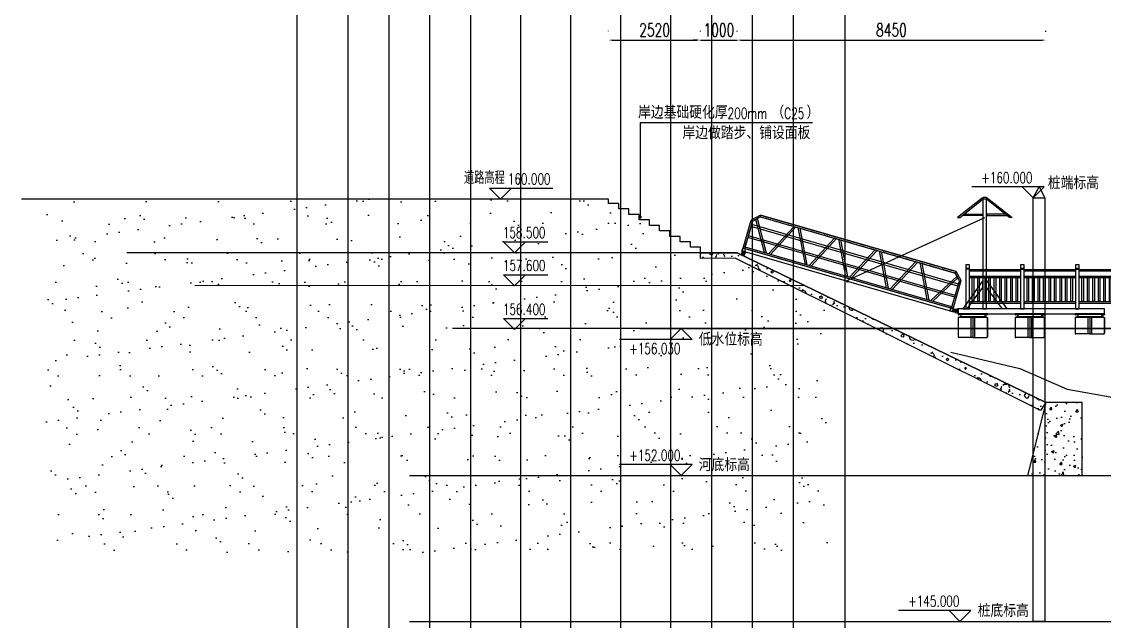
# Model space of a CAD drawing. Header units: millimetres. Extents: x -1471591 to 944464, y -468930 to 547002.
# Drawn here: x -734970 to -705339, y 114082 to 130509 of the extents above; entities that cross this region are included whole.
import ezdxf

# ---------------------------------------------------------------- set-up
doc = ezdxf.new("R2010")
doc.units = ezdxf.units.MM
doc.header["$LTSCALE"] = 10
doc.header["$PDMODE"] = 35
doc.linetypes.add('BLTA11-LD-L-4001_Plot Plan for Seawater Intake System_20140729$0$key plan$0${ Wide Dash }', pattern=[12, 4, -2, 4, -2])
doc.linetypes.add('CENTER2', pattern=[28.575, 19.05, -3.175, 3.175, -3.175])
for name, color, linetype in [('000沁河10年一遇管理范围', 2, 'Continuous'), ('DIM_ELEV', 3, 'Continuous'), ('DIM_LEAD', 3, 'Continuous'), ('L-WATER水景', 5, 'Continuous'), ('PUB_DIM', 3, 'Continuous'), ('PUB_TEXT', 7, 'Continuous'), ('W-bridge approach引桥', 4, 'Continuous'), ('W-FLOAT_BOWL浮筒', 253, 'Continuous'), ('W-PLASTIC_RAILINGS塑木栏杆', 210, 'Continuous'), ('W-STEEL_FRAME钢架', 3, 'Continuous'), ('W-WOOD_STUD木龙骨', 25, 'Continuous'), ('道路_平面标注', 254, 'Continuous')]:
    doc.layers.add(name, color=color, linetype=linetype)
doc.layers.add('粗线', color=7, linetype='Continuous', lineweight=35)
doc.styles.add('_TCH_DIM', font='SIMPLEX.shx', dxfattribs={"bigfont": 'hztxt.shx'})
doc.styles.get("Standard").update_dxf_attribs({"font": 'simplex.shx', "width": 0.8, "bigfont": 'hztxt.shx'})
doc.styles.add('STANDARD_T3', font='simplex.shx', dxfattribs={"width": 0.7, "bigfont": 'hztxt.shx'})
doc.dimstyles.new('W&&100', dxfattribs={"dimtxt": 350, "dimasz": 100, "dimexe": 250, "dimexo": 300, "dimgap": 100, "dimtad": 1, "dimdec": 0, "dimzin": 0, "dimdsep": 46, "dimtxsty": 'STANDARD_T3', "dimcen": 0.09, "dimclrd": 1, "dimclre": 1, "dimclrt": 7, "dimazin": 2, "dimtfac": 1, "dimtdec": 0, "dimtix": 1, "dimtmove": 2, "dimatfit": 3, "dimfxl": 0, "dimtolj": 1, "dimtzin": 0, "dimarcsym": 0})

# ---------------------------------------------------------------- blocks, each defined once
blk = doc.blocks.new('$matou$00000066')
for p, q in [((400, 275), (-400, 275)), ((-400, 275), (-400, 260)), ((-400, 164), (-400, -256)), ((-396, 165), (-396, -256)), ((391, 176), (-391, 176)), ((-387, 183), (-335, 201)), ((-386, 271), (386, 271)), ((-338, 249), (-386, 249)), ((-386, 179), (-334, 197)), ((-338, 245), (-385, 245)), ((-330, 237), (-330, 208)), ((-326, 237), (-326, 208)), ((-326, 205), (326, 205)), ((-50, 176), (-50, -271)), ((0, 176), (0, -271)), ((0, 176), (0, -271)), ((50, 176), (50, -271)), ((326, 237), (326, 208)), ((330, 237), (330, 208)), ((386, 179), (334, 197)), ((387, 183), (335, 201)), ((338, 249), (386, 249)), ((338, 245), (385, 245)), ((396, 165), (396, -256)), ((400, 275), (400, 260)), ((400, 164), (400, -256)), ((0, -271), (-381, -271)), ((0, -275), (-381, -275)), ((0, -271), (381, -271)), ((0, -275), (381, -275))]:
    blk.add_line(p, q)
for centre, radius, start, end in [((-385, 260), 15, 180, 270), ((-380, 164), 20, 109.1798, 180), ((-386, 260), 11, 90, 270), ((-381, 165), 15, 109.1798, 180), ((-338, 237), 12, 0, 90), ((-338, 237), 8, 0, 90), ((-338, 208), 8, 289.1798, 0), ((-338, 208), 12, 289.1798, 0), ((338, 237), 12, 90, 180), ((338, 208), 12, 180, 250.8202), ((338, 237), 8, 90, 180), ((338, 208), 8, 180, 250.8202), ((385, 260), 15, 270, 0), ((386, 260), 11, 270, 90), ((381, 165), 15, 0, 70.8202), ((380, 164), 20, 0, 70.8202), ((-381, -256), 19, 180, 270), ((-381, -256), 15, 180, 270), ((381, -256), 19, 270, 0), ((381, -256), 15, 270, 0)]:
    blk.add_arc(centre, radius, start, end)
blk = doc.blocks.new('*U1213')
at = {"layer": 'W-PLASTIC_RAILINGS塑木栏杆'}
blk.add_lwpolyline([(-20, 330), (20, 330), (20, -330), (-20, -330)], close=True, dxfattribs=at)
blk = doc.blocks.new('*U1214')
at = {"layer": 'W-PLASTIC_RAILINGS塑木栏杆', "color": 0, "linetype": 'ByBlock', "lineweight": -2}
for p in [(0, 0), (150, 0), (300, 0), (450, 0), (600, 0), (750, 0), (900, 0), (1050, 0), (1200, 0)]:
    blk.add_blockref('*U1213', p, dxfattribs=at)
blk = doc.blocks.new('*U1203')
at = {"layer": 'W-PLASTIC_RAILINGS塑木栏杆'}
for p, q in [((-700, 500), (-800, 500)), ((-700, 480), (-800, 480)), ((-700, 476), (700, 476)), ((-700, 436), (700, 436)), ((700, 500), (800, 500)), ((700, 480), (800, 480)), ((-700, 296), (700, 296)), ((-700, 256), (700, 256)), ((-700, -404), (700, -404)), ((-700, -449), (700, -449))]:
    blk.add_line(p, q, dxfattribs=at)
for points in [[(-800, -600), (-700, -600), (-700, 600), (-800, 600)], [(700, -600), (800, -600), (800, 600), (700, 600)]]:
    blk.add_lwpolyline(points, close=True, dxfattribs=at)
blk.add_blockref('*U1214', (-600, -74), dxfattribs=at)
blk = doc.blocks.new('*U1204')
at = {"color": 0, "linetype": 'ByBlock', "lineweight": -2, "transparency": 16777216}
for p in [(0, 0), (1500, 0), (3000, 0)]:
    blk.add_blockref('*U1203', p, dxfattribs=at)
blk = doc.blocks.new('滚轮支架 -left')
for p, q in [((-50, 10), (-22, 81)), ((50, 10), (22, 81))]:
    blk.add_line(p, q)
at = {"color": 3, "linetype": 'CENTER2'}
for p, q in [((-15, 70), (15, 70)), ((0, 85), (0, 55))]:
    blk.add_line(p, q, dxfattribs=at)
blk.add_lwpolyline([(-50, 10), (50, 10), (50, -5), (-50, -5)], close=True)
blk.add_circle((0, 70), 11)
blk.add_arc((0, 70), 25, 26.1956, 153.8044)
blk = doc.blocks.new('YQL')
at = {"color": 4}
for p, q in [((-5863, 1040), (-6063, 840)), ((-5844, 995), (-6018, 821)), ((-283, 1040), (-5863, 1040)), ((-5863, 1040), (-283, 1040)), ((-5844, 995), (-5863, 1040)), ((-5844, 995), (-301, 995)), ((-301, 995), (-283, 1040)), ((-128, 821), (-301, 995)), ((-83, 840), (-283, 1040)), ((-6063, 40), (-6063, 840)), ((-6063, 840), (-6018, 821)), ((-6018, 40), (-6018, 821)), ((-128, 821), (-83, 840)), ((-128, 40), (-128, 821)), ((-83, 40), (-83, 840))]:
    blk.add_line(p, q, dxfattribs=at)
at = {"color": 8, "linetype": 'BLTA11-LD-L-4001_Plot Plan for Seawater Intake System_20140729$0$key plan$0${ Wide Dash }'}
for p, q in [((-5846, 999), (-6022, 823)), ((-5846, 999), (-300, 999)), ((-124, 823), (-300, 999)), ((-6022, 40), (-6022, 823)), ((-124, 40), (-124, 823))]:
    blk.add_line(p, q, dxfattribs=at)
at = {"color": 0}
for p, q in [((-5473, 84), (-5952, 892)), ((-5414, 84), (-5916, 929)), ((-4892, 999), (-5357, 84)), ((-4836, 999), (-5301, 84)), ((-4779, 999), (-4314, 84)), ((-4722, 999), (-4258, 84)), ((-3736, 999), (-4200, 84)), ((-3680, 999), (-4144, 84)), ((-3622, 999), (-3158, 84)), ((-3566, 999), (-3101, 84)), ((-2579, 999), (-3044, 84)), ((-2523, 999), (-2988, 84)), ((-2466, 999), (-2001, 84)), ((-2410, 999), (-1945, 84)), ((-1423, 999), (-1887, 84)), ((-1367, 999), (-1831, 84)), ((-1309, 999), (-845, 84)), ((-1253, 999), (-789, 84)), ((-731, 84), (-229, 929)), ((-673, 84), (-193, 892)), ((-128, 724), (-6018, 724)), ((-128, 674), (-6018, 674)), ((-128, 404), (-6018, 404)), ((-128, 354), (-6018, 354))]:
    blk.add_line(p, q, dxfattribs=at)
at = {"color": 3}
for p, q in [((-73, 40), (-6073, 40)), ((-73, 40), (-6073, 40)), ((-6073, -40), (-6073, 40)), ((-6073, -40), (-6073, 11)), ((-73, -40), (-73, 40))]:
    blk.add_line(p, q, dxfattribs=at)
at = {"color": 3, "lineweight": 5}
for p, q in [((-6073, -40), (-6073, 40)), ((-6073, -20), (-6073, 40)), ((-5993, -40), (-5993, 40)), ((-153, -40), (-153, 40)), ((-73, -40), (-73, 40))]:
    blk.add_line(p, q, dxfattribs=at)
at = {"color": 1}
blk.add_line((-73, 40), (-73, 40), dxfattribs=at)
at = {"color": 3}
for points in [[(-73, 40), (-6073, 40), (-6073, -40), (-73, -40)], [(-5993, 40), (-6073, 40), (-6073, -40), (-5993, -40)], [(-5997, 36), (-6069, 36), (-6069, -36), (-5997, -36)], [(-73, 40), (-153, 40), (-153, -40), (-73, -40)], [(-77, 36), (-149, 36), (-149, -36), (-77, -36)]]:
    blk.add_lwpolyline(points, close=True, dxfattribs=at)
at = {"color": 3, "lineweight": 5}
for points in [[(-6073, 40), (-5993, 40), (-5993, -40), (-6073, -40)], [(-6069, 36), (-5997, 36), (-5997, -36), (-6069, -36)], [(-73, 40), (-153, 40), (-153, -40), (-73, -40)], [(-77, 36), (-149, 36), (-149, -36), (-77, -36)]]:
    blk.add_lwpolyline(points, close=True, dxfattribs=at)
at = {"color": 4}
blk.add_lwpolyline([(-128, 84), (-6018, 84), (-6018, 40), (-128, 40)], close=True, dxfattribs=at)
blk.add_lwpolyline([(-63, 40), (-73, 40), (-73, -40), (-63, -40)], close=True)
blk.add_lwpolyline([(6, -30), (-63, -40), (-63, 40), (7, 30, -0.80299), (6, -30)], format="xyb")
for centre, radius in [((0, 0), 15), ((-3073, -40), 25)]:
    blk.add_circle(centre, radius)
at = {"layer": 'PUB_DIM', "color": 0}
blk.add_circle((-6023, -115), 40, dxfattribs=at)
at = {"layer": 'W-STEEL_FRAME钢架'}
blk.add_line((-73, 40), (-5933, 40), dxfattribs=at)
at = {"xscale": -1, "rotation": 180.0000000001757}
blk.add_blockref('滚轮支架 -left', (-6023, -45), dxfattribs=at)
blk = doc.blocks.new('卷扬机支架')
for points in [[(-73, 3033), (-750, 2500), (-680, 2500), (-50, 3000)], [(73, 3033), (750, 2500), (680, 2500), (50, 3000)]]:
    blk.add_lwpolyline(points)
blk.add_lwpolyline([(-73, 3033, -0.359649), (73, 3033)], format="xyb")
for points in [[(-50, 0), (50, 0), (50, 3000), (-50, 3000)], [(-51, 2555), (-611, 2555), (-560, 2595), (-51, 2595)], [(51, 2555), (611, 2555), (560, 2595), (51, 2595)], [(-50, 770), (-600, 0), (-481, 0), (-50, 586)], [(50, 770), (599, 0), (480, 0), (50, 586)]]:
    blk.add_lwpolyline(points, close=True)
blk = doc.blocks.new('*D1729')
at = {"color": 1, "lineweight": -2, "transparency": 16777216}
for p, q in [((-718909, 130244), (-718909, 130254)), ((-716389, 130241), (-716389, 130254)), ((-718809, 130004), (-716489, 130004))]:
    blk.add_line(p, q, dxfattribs=at)
at = {"color": 1, "transparency": 16777216}
for points in [[(-718809, 130021), (-718809, 129988), (-718909, 130004)], [(-716489, 130021), (-716489, 129988), (-716389, 130004)]]:
    blk.add_solid(points, dxfattribs=at)
at = {"layer": 'Defpoints', "color": 0, "transparency": 16777216}
for p in [(-716389, 130004), (-718909, 125645, 160000), (-716389, 124177, 160000)]:
    blk.add_point(p, dxfattribs=at)
at = {"color": 7, "transparency": 16777216, "insert": (-717649, 130279), "char_height": 350, "attachment_point": 5, "style": 'STANDARD_T3'}
blk.add_mtext('\\A1;2520', dxfattribs=at)
blk = doc.blocks.new('*D1730')
at = {"color": 1, "lineweight": -2, "transparency": 16777216}
for p, q in [((-716389, 130241), (-716389, 130254)), ((-715389, 130241), (-715389, 130254)), ((-716489, 130004), (-716589, 130004)), ((-716389, 130004), (-715389, 130004)), ((-715289, 130004), (-715189, 130004))]:
    blk.add_line(p, q, dxfattribs=at)
at = {"color": 1, "transparency": 16777216}
for points in [[(-716489, 130021), (-716489, 129988), (-716389, 130004)], [(-715289, 130021), (-715289, 129988), (-715389, 130004)]]:
    blk.add_solid(points, dxfattribs=at)
at = {"layer": 'Defpoints', "color": 0, "transparency": 16777216}
for p in [(-715389, 130004), (-716389, 124177, 160000), (-715389, 124177, 160000)]:
    blk.add_point(p, dxfattribs=at)
at = {"color": 7, "transparency": 16777216, "insert": (-715889, 130279), "char_height": 350, "attachment_point": 5, "style": 'STANDARD_T3'}
blk.add_mtext('\\A1;1000', dxfattribs=at)
blk = doc.blocks.new('*D1731')
at = {"color": 1, "lineweight": -2, "transparency": 16777216}
for p, q in [((-715389, 130241), (-715389, 130254)), ((-706940, 130232), (-706940, 130254)), ((-715289, 130004), (-707040, 130004))]:
    blk.add_line(p, q, dxfattribs=at)
at = {"color": 1, "transparency": 16777216}
for points in [[(-715289, 130021), (-715289, 129988), (-715389, 130004)], [(-707040, 130021), (-707040, 129988), (-706940, 130004)]]:
    blk.add_solid(points, dxfattribs=at)
at = {"layer": 'Defpoints', "color": 0, "transparency": 16777216}
for p in [(-706940, 130004), (-715389, 124177, 160000), (-706940, 120075, 160000)]:
    blk.add_point(p, dxfattribs=at)
at = {"color": 7, "transparency": 16777216, "insert": (-711165, 130279), "char_height": 350, "attachment_point": 5, "style": 'STANDARD_T3'}
blk.add_mtext('\\A1;8450', dxfattribs=at)

msp = doc.modelspace()

# ---------------------------------------------------------------- hatches: boundary and pattern name
at = {"layer": 'L-WATER水景'}
h = msp.add_hatch(dxfattribs=at)
h.set_pattern_fill('AR-SAND', color=8, scale=500)
h.set_pattern_definition([(37.5, (-674725, 129035), (-40, 1223.533), [0, -965.2, 0, -1079.5, 0, -1031.875]), (7.5, (-674725, 129035), (1123.81, 1792.063), [0, -520.7, 0, -869.95, 0, -333.375]), (327.5, (-675506, 129035), (1977.48, 3.593), [0, -317.5, 0, -1143, 0, -1492.25]), (317.5, (-675506, 129035), (1908.89, 557.323), [0, -158.75, 0, -749.3, 0, -857.25])])
h.paths.add_polyline_path([(-734317.7, 115941.4), (-734317.7, 125644.8), (-719101.4, 125644.8), (-716389.4, 124252), (-716389.4, 123977), (-715443, 123977), (-712979.5, 123247.5), (-712903.6, 115941.4)])
at = {"layer": '道路_平面标注', "lineweight": -3}
h = msp.add_hatch(dxfattribs=at)
h.set_pattern_fill('加气混凝土', color=256, scale=100)
h.set_pattern_definition([(0, (-2030970, -3632253.1), (600, 1200), [0, -1200]), (0, (-2031672, -3632415.1), (600, 1200), [0, -1200]), (0, (-2031282, -3632427.1), (600, 1200), [0, -1200]), (0, (-2030856, -3632073.1), (600, 1200), [0, -1200]), (0, (-2031354, -3632487.1), (600, 1200), [0, -1200]), (0, (-2030736, -3631317.1), (600, 1200), [0, -1200]), (0, (-2031102, -3631413.1), (600, 1200), [0, -1200]), (0, (-2030910, -3631563.1), (600, 1200), [0, -1200]), (0, (-2031888, -3631587.1), (600, 1200), [0, -1200]), (0, (-2031300, -3631641.1), (600, 1200), [0, -1200]), (0, (-2031528, -3631947.1), (600, 1200), [0, -1200]), (0, (-2031516, -3632397.1), (600, 1200), [0, -1200]), (0, (-2031066, -3632445.1), (600, 1200), [0, -1200]), (0, (-2030736, -3631917.1), (600, 1200), [0, -1200]), (0, (-2031858, -3632103.1), (600, 1200), [0, -1200]), (0, (-2031756, -3631899.1), (600, 1200), [0, -1200]), (0, (-2031288, -3631983.1), (600, 1200), [0, -1200]), (0, (-2031456, -3632157.1), (600, 1200), [0, -1200]), (0, (-2031552, -3631761.1), (600, 1200), [0, -1200]), (0, (-2031402, -3631311.1), (600, 1200), [0, -1200]), (0, (-2031810, -3632355.1), (600, 1200), [0, -1200]), (0, (-2031150, -3631557.1), (600, 1200), [0, -1200]), (0, (-2031708, -3631539.1), (600, 1200), [0, -1200]), (0, (-2031804, -3631383.1), (600, 1200), [0, -1200]), (130.601294, (-2030809.71, -3631692.78), (-2999.9999669, 3600.0000157), [52.6831, -22074.222]), (18.434949, (-2030895.43, -3631669.92), (2999.999989, 1199.999991), [54.21048, -7535.2558]), (90, (-2030895.4, -3631721.35), (600, 1200), [51.42857, -2348.5713]), (161.565051, (-2030844, -3631738.5), (-3000.000015, 1199.9999105), [54.21048, -7535.2558]), (53.130102, (-2030844, -3631738.5), (600.000001, 1200), [57.14286, -5942.857]), (135, (-2030798.3, -3632349.9), (-600.000073, 1199.99992), [48.48732, -3345.6252]), (45, (-2030866.86, -3632349.9), (599.999996, 1199.999995), [48.48732, -3345.6252]), (135, (-2030832.57, -3632384.2), (-600.000073, 1199.99992), [48.48732, -3345.6252]), (45, (-2030832.57, -3632384.2), (599.999996, 1199.999995), [48.48732, -3345.6252]), (116.56505, (-2031375.4, -3631544.2), (-0.0001, 2399.99993), [63.88765, -1277.753]), (180, (-2031404, -3631487.1), (-600, 1200), [68.57143, -1131.4285]), (63.43495, (-2031501.1, -3631544.2), (5e-06, 2400), [63.88765, -1277.753]), (116.56505, (-2031472.6, -3631601.3), (-0.0001, 2399.99993), [63.88765, -1277.753]), (0, (-2031472.6, -3631601.3), (600, 1200), [68.57143, -1131.4285]), (63.43495, (-2031404, -3631601.3), (5e-06, 2400), [63.88765, -1277.753]), (107.102728, (-2030924, -3631949.92), (-1799.9999312, 6000.0000097), [77.7227, -32565.805]), (143.972626, (-2030946.855, -3631875.63), (-11399.9998555, 8399.9999905), [77.7227, -16244.04]), (180, (-2031009.7, -3631829.9), (-600, 1200), [74.2857, -1125.7142]), (36.0273733, (-2031146.855, -3631875.63), (11399.9999158, 8399.9999094), [77.7227, -16244.04]), (71.565051, (-2031169.71, -3631944.2), (1800.000009, 5999.99999), [72.28063, -7517.1856]), (107.102728, (-2031146.855, -3632018.49), (-1799.9999312, 6000.0000097), [77.7227, -32565.805]), (143.972626, (-2031084, -3632064.21), (-11399.9998555, 8399.9999905), [77.7227, -16244.04]), (0, (-2031084, -3632064.2), (600, 1200), [74.2857, -1125.7142]), (36.0273733, (-2031009.71, -3632064.21), (11399.9999158, 8399.9999094), [77.7227, -16244.04]), (71.565051, (-2030946.86, -3632018.5), (1800.000009, 5999.99999), [72.28063, -7517.1856]), (150.255118, (-2030912.57, -3631389.92), (-1800.000004, 1199.999985), [46.07004, -9628.6392]), (90, (-2030952.57, -3631412.8), (600, 1200), [45.7143, -2354.2855]), (29.7448813, (-2030952.57, -3631412.78), (1800.000001, 1199.9999944), [46.07004, -9628.6392]), (116.56505, (-2031192.6, -3632241.3), (-0.0001, 2399.99993), [63.88765, -1277.753]), (168.690067, (-2031221.14, -3632184.2), (-5400.000004, 1199.99997), [58.2745, -12179.371]), (41.1859251, (-2031324, -3632212.777), (14999.9999091, 13199.9998846), [60.7437, -25451.604]), (90, (-2031324, -3632269.9), (600, 1200), [57.14286, -2342.857]), (138.814074, (-2031278.284, -3632309.92), (-14999.9997334, 13200.0000841), [60.7437, -25451.604]), (16.6992442, (-2031278.284, -3632309.92), (19799.999851, 5999.99993716), [59.6589, -24997.075]), (60.9453959, (-2031221.14, -3632292.78), (599.9999984, 1199.9999894), [58.83217, -24650.679]), (109.983106, (-2031695.426, -3631738.49), (-3000.0000113, 8399.9999778), [66.884, -28024.395]), (155.556045, (-2031718.284, -3631675.634), (-7800.00002973, 3599.9999252), [69.04597, -28930.263]), (24.4439547, (-2031844, -3631675.634), (7800.0000039, 3599.9999827), [69.04597, -28930.263]), (70.0168934, (-2031866.855, -3631738.49), (3000.00000904, 8399.99997916), [66.884, -28024.395]), (109.983106, (-2031844, -3631801.35), (-3000.0000113, 8399.9999778), [66.884, -28024.395]), (160.016893, (-2031781.14, -3631824.21), (-3000.0000018, 1199.9999453), [66.884, -13978.755]), (19.9831065, (-2031781.14, -3631824.21), (2999.9999835, 1199.999998), [66.884, -13978.755]), (70.0168934, (-2031718.284, -3631801.35), (3000.00000904, 8399.99997916), [66.884, -28024.395]), (122.005383, (-2031249.71, -3631847.06), (-600.0000805, 1199.9999387), [53.90846, -11266.868]), (18.434949, (-2031329.71, -3631818.5), (2999.999989, 1199.999991), [54.21048, -7535.2558]), (90, (-2031329.7, -3631869.9), (600, 1200), [51.42857, -2348.5713]), (161.565051, (-2031278.28, -3631887.06), (-3000.000015, 1199.9999105), [54.21048, -7535.2558]), (54.4623222, (-2031278.284, -3631887.06), (4199.9999939, 5999.999991), [49.15614, -20596.423]), (116.56505, (-2031598.3, -3632138.5), (-0.0001, 2399.99993), [63.88765, -1277.753]), (180, (-2031626.9, -3632081.3), (-600, 1200), [62.85714, -1137.1428]), (59.0362434, (-2031724, -3632138.49), (600.000002, 1199.9999942), [66.63946, -13927.644]), (120.963756, (-2031689.71, -3632195.63), (-600.000082, 1199.999945), [66.63946, -13927.644]), (0, (-2031689.7, -3632195.6), (600, 1200), [62.85714, -1137.1428]), (63.43495, (-2031626.9, -3632195.6), (5e-06, 2400), [63.88765, -1277.753])])
h.paths.add_polyline_path([(-707083.7, 119857), (-706939.9, 120074.7), (-715389.4, 124177), (-716389.4, 124177), (-716389.4, 124022.8), (-715443, 124025.8)])
h = msp.add_hatch(dxfattribs=at)
h.set_pattern_fill('混凝土', color=256, scale=100)
h.set_pattern_definition([(50, (3683, -32562.04), (717.2602, -62.75213), [75, -825]), (355, (3683, -32562.04), (-138.7513, 752.1921), [60, -660]), (100.4514, (3742.76, -32567.3), (578.5094, 689.43954), [63.7402, -701.1421]), (46.1842, (3683, -32362), (1067.241, -165.519), [112.5, -1237.5]), (96.6356, (3771.9, -32375.8), (934.6627, 974.1179), [95.6103, -1051.713]), (351.1842, (3683, -32362), (934.662, 974.1186), [90, -990]), (21, (3783, -32412.04), (596.90705, -402.6189), [75, -825]), (326, (3783, -32412.04), (243.3153, 725.15005), [60, -660]), (71.4514, (3832.7, -32445.6), (840.2226, 322.5305), [63.7402, -701.1421]), (37.5, (3683, -32562.04), (12.159855, 332.89385), [0, -652, 0, -670, 0, -662.5]), (7.5, (3683, -32562.04), (263.06954, 394.41171), [0, -382, 0, -637, 0, -252.5]), (327.5, (3460, -32562.04), (533.82244, -22.55487), [0, -250, 0, -780, 0, -1035]), (317.5, (3360, -32562.04), (583.18617, 100.10498), [0, -325, 0, -518, 0, -735])])
h.paths.add_polyline_path([(-705944.8, 120077.1), (-706944.8, 120077.1), (-707444.8, 118077.1), (-705944.8, 118077.1)])

# ---------------------------------------------------------------- linework, layer by layer
for p, q in [((-708619.4, 125133.7), (-712365.4, 123421.8, 160000)), ((-706939.9, 120074.7, 160000), (-715389.4, 124177, 160000)), ((-708539.1, 122504.3, 160000), (-709339.1, 122504.3, 160000)), ((-709339.1, 122504.3, 160000), (-709339.1, 122489.3, 160000)), ((-708539.1, 122504.3, 160000), (-709339.1, 122504.3, 160000)), ((-709339.1, 122504.3, 160000), (-709339.1, 122489.3, 160000)), ((-709339.1, 122393.2, 160000), (-709339.1, 121873.3, 160000)), ((-709339.1, 122393.2, 160000), (-709339.1, 121873.3, 160000)), ((-709335.1, 122393.9, 160000), (-709335.1, 121873.3, 160000)), ((-709335.1, 122393.9, 160000), (-709335.1, 121873.3, 160000)), ((-708548.4, 122405.4, 160000), (-709329.7, 122405.4, 160000)), ((-708548.4, 122405.4, 160000), (-709329.7, 122405.4, 160000)), ((-709325.6, 122412.1, 160000), (-709274.4, 122429.9, 160000)), ((-709325.6, 122412.1, 160000), (-709274.4, 122429.9, 160000)), ((-709325.5, 122500.3, 160000), (-708552.6, 122500.3, 160000)), ((-709325.5, 122500.3, 160000), (-708552.6, 122500.3, 160000)), ((-709277.1, 122478.3, 160000), (-709325.5, 122478.3, 160000)), ((-709277.1, 122478.3, 160000), (-709325.5, 122478.3, 160000)), ((-709325, 122408.1, 160000), (-709273.1, 122426.2, 160000)), ((-709325, 122408.1, 160000), (-709273.1, 122426.2, 160000)), ((-709277.1, 122474.3, 160000), (-709324.1, 122474.3, 160000)), ((-709277.1, 122474.3, 160000), (-709324.1, 122474.3, 160000)), ((-709269.1, 122466.3, 160000), (-709269.1, 122437.5, 160000)), ((-709269.1, 122466.3, 160000), (-709269.1, 122437.5, 160000)), ((-709265.4, 122434.6, 160000), (-708612.7, 122434.6, 160000)), ((-709265.4, 122434.6, 160000), (-708612.7, 122434.6, 160000)), ((-709265.1, 122466.3, 160000), (-709265.1, 122437.5, 160000)), ((-709265.1, 122466.3, 160000), (-709265.1, 122437.5, 160000)), ((-708989.1, 122405.4, 160000), (-708989.1, 121858.3, 160000)), ((-708989.1, 122405.4, 160000), (-708989.1, 121858.3, 160000)), ((-708939.1, 122405.4, 160000), (-708939.1, 121858.3, 160000)), ((-708939.1, 122405.4, 160000), (-708939.1, 121858.3, 160000)), ((-708939.1, 122405.4, 160000), (-708939.1, 121858.3, 160000)), ((-708939.1, 122405.4, 160000), (-708939.1, 121858.3, 160000)), ((-708889.1, 122405.4, 160000), (-708889.1, 121858.3, 160000)), ((-708889.1, 122405.4, 160000), (-708889.1, 121858.3, 160000)), ((-708613.1, 122466.3, 160000), (-708613.1, 122437.5, 160000)), ((-708613.1, 122466.3, 160000), (-708613.1, 122437.5, 160000)), ((-708609.1, 122466.3, 160000), (-708609.1, 122437.5, 160000)), ((-708609.1, 122466.3, 160000), (-708609.1, 122437.5, 160000)), ((-708553.1, 122408.1, 160000), (-708605, 122426.2, 160000)), ((-708553.1, 122408.1, 160000), (-708605, 122426.2, 160000)), ((-708552.5, 122412.1, 160000), (-708603.7, 122429.9, 160000)), ((-708552.5, 122412.1, 160000), (-708603.7, 122429.9, 160000)), ((-708601.1, 122478.3, 160000), (-708552.6, 122478.3, 160000)), ((-708601.1, 122478.3, 160000), (-708552.6, 122478.3, 160000)), ((-708601.1, 122474.3, 160000), (-708554.1, 122474.3, 160000)), ((-708601.1, 122474.3, 160000), (-708554.1, 122474.3, 160000)), ((-708543.1, 122393.9, 160000), (-708543.1, 121873.3, 160000)), ((-708543.1, 122393.9, 160000), (-708543.1, 121873.3, 160000)), ((-708539.1, 122504.3, 160000), (-708539.1, 122489.3, 160000)), ((-708539.1, 122504.3, 160000), (-708539.1, 122489.3, 160000)), ((-708539.1, 122393.2, 160000), (-708539.1, 121873.3, 160000)), ((-708539.1, 122393.2, 160000), (-708539.1, 121873.3, 160000)), ((-708186.5, 122644.3, 160000), (-708286.5, 122644.3, 160000)), ((-708186.5, 122644.3, 160000), (-708286.5, 122644.3, 160000)), ((-706981.8, 122504.3, 160000), (-707781.8, 122504.3, 160000)), ((-707781.8, 122504.3, 160000), (-707781.8, 122489.3, 160000)), ((-706981.8, 122504.3, 160000), (-707781.8, 122504.3, 160000)), ((-707781.8, 122504.3, 160000), (-707781.8, 122489.3, 160000)), ((-707781.8, 122393.2, 160000), (-707781.8, 121873.3, 160000)), ((-707781.8, 122393.2, 160000), (-707781.8, 121873.3, 160000)), ((-707777.8, 122393.9, 160000), (-707777.8, 121873.3, 160000)), ((-707777.8, 122393.9, 160000), (-707777.8, 121873.3, 160000)), ((-706991.2, 122405.4, 160000), (-707772.5, 122405.4, 160000)), ((-706991.2, 122405.4, 160000), (-707772.5, 122405.4, 160000)), ((-707768.4, 122412.1, 160000), (-707717.2, 122429.9, 160000)), ((-707768.4, 122412.1, 160000), (-707717.2, 122429.9, 160000)), ((-707768.3, 122500.3, 160000), (-706995.4, 122500.3, 160000)), ((-707768.3, 122500.3, 160000), (-706995.4, 122500.3, 160000)), ((-707719.8, 122478.3, 160000), (-707768.3, 122478.3, 160000)), ((-707719.8, 122478.3, 160000), (-707768.3, 122478.3, 160000)), ((-707767.8, 122408.1, 160000), (-707715.9, 122426.2, 160000)), ((-707767.8, 122408.1, 160000), (-707715.9, 122426.2, 160000)), ((-707719.8, 122474.3, 160000), (-707766.8, 122474.3, 160000)), ((-707719.8, 122474.3, 160000), (-707766.8, 122474.3, 160000)), ((-707711.8, 122466.3, 160000), (-707711.8, 122437.5, 160000)), ((-707711.8, 122466.3, 160000), (-707711.8, 122437.5, 160000)), ((-707708.2, 122434.6, 160000), (-707055.5, 122434.6, 160000)), ((-707708.2, 122434.6, 160000), (-707055.5, 122434.6, 160000)), ((-707707.8, 122466.3, 160000), (-707707.8, 122437.5, 160000)), ((-707707.8, 122466.3, 160000), (-707707.8, 122437.5, 160000)), ((-707431.8, 122405.4, 160000), (-707431.8, 121858.3, 160000)), ((-707431.8, 122405.4, 160000), (-707431.8, 121858.3, 160000)), ((-707381.8, 122405.4, 160000), (-707381.8, 121858.3, 160000)), ((-707381.8, 122405.4, 160000), (-707381.8, 121858.3, 160000)), ((-707381.8, 122405.4, 160000), (-707381.8, 121858.3, 160000)), ((-707381.8, 122405.4, 160000), (-707381.8, 121858.3, 160000)), ((-707331.8, 122405.4, 160000), (-707331.8, 121858.3, 160000)), ((-707331.8, 122405.4, 160000), (-707331.8, 121858.3, 160000)), ((-707055.8, 122466.3, 160000), (-707055.8, 122437.5, 160000)), ((-707055.8, 122466.3, 160000), (-707055.8, 122437.5, 160000)), ((-707051.8, 122466.3, 160000), (-707051.8, 122437.5, 160000)), ((-707051.8, 122466.3, 160000), (-707051.8, 122437.5, 160000)), ((-706995.9, 122408.1, 160000), (-707047.8, 122426.2, 160000)), ((-706995.9, 122408.1, 160000), (-707047.8, 122426.2, 160000)), ((-706995.3, 122412.1, 160000), (-707046.5, 122429.9, 160000)), ((-706995.3, 122412.1, 160000), (-707046.5, 122429.9, 160000)), ((-707043.8, 122478.3, 160000), (-706995.4, 122478.3, 160000)), ((-707043.8, 122478.3, 160000), (-706995.4, 122478.3, 160000)), ((-707043.8, 122474.3, 160000), (-706996.8, 122474.3, 160000)), ((-707043.8, 122474.3, 160000), (-706996.8, 122474.3, 160000)), ((-706985.8, 122393.9, 160000), (-706985.8, 121873.3, 160000)), ((-706985.8, 122393.9, 160000), (-706985.8, 121873.3, 160000)), ((-706981.8, 122504.3, 160000), (-706981.8, 122489.3, 160000)), ((-706981.8, 122504.3, 160000), (-706981.8, 122489.3, 160000)), ((-706981.8, 122393.2, 160000), (-706981.8, 121873.3, 160000)), ((-706981.8, 122393.2, 160000), (-706981.8, 121873.3, 160000)), ((-708939.1, 121858.3, 160000), (-709320.1, 121858.3, 160000)), ((-708939.1, 121858.3, 160000), (-709320.1, 121858.3, 160000)), ((-708939.1, 121854.3, 160000), (-709320.1, 121854.3, 160000)), ((-708939.1, 121854.3, 160000), (-709320.1, 121854.3, 160000)), ((-708939.1, 121858.3, 160000), (-708558.1, 121858.3, 160000)), ((-708939.1, 121858.3, 160000), (-708558.1, 121858.3, 160000)), ((-708939.1, 121854.3, 160000), (-708558.1, 121854.3, 160000)), ((-708939.1, 121854.3, 160000), (-708558.1, 121854.3, 160000)), ((-707381.8, 121858.3, 160000), (-707762.8, 121858.3, 160000)), ((-707381.8, 121858.3, 160000), (-707762.8, 121858.3, 160000)), ((-707381.8, 121854.3, 160000), (-707762.8, 121854.3, 160000)), ((-707381.8, 121854.3, 160000), (-707762.8, 121854.3, 160000)), ((-707381.8, 121858.3, 160000), (-707000.8, 121858.3, 160000)), ((-707381.8, 121858.3, 160000), (-707000.8, 121858.3, 160000)), ((-707381.8, 121854.3, 160000), (-707000.8, 121854.3, 160000)), ((-707381.8, 121854.3, 160000), (-707000.8, 121854.3, 160000))]:
    msp.add_line(p, q)
at = {"color": 1}
for p, q in [((-715400.3, 124177.3, 160000), (-732090.7, 124175.2, 160000)), ((-713536.2, 123277.3, 160000), (-730226.6, 123275.2, 160000))]:
    msp.add_line(p, q, dxfattribs=at)
at = {"elevation": 160000}
for points in [[(-718909.4, 125644.8), (-734969.9, 125644.8)], [(-716389.4, 124177), (-716389.4, 124327), (-716669.4, 124327), (-716669.4, 124477), (-716949.4, 124477), (-716949.4, 124627), (-717229.4, 124627), (-717229.4, 124777), (-717509.4, 124777), (-717509.4, 124927), (-717789.4, 124927), (-717789.4, 125077), (-718069.4, 125077), (-718069.4, 125227), (-718349.4, 125227), (-718349.4, 125377), (-718629.4, 125377), (-718629.4, 125527), (-718909.4, 125527), (-718909.4, 125644.8)], [(-709538.2, 121455.2), (-707654.9, 121006.3), (-706357.8, 120445.5), (-704313, 120078.1), (-700200.1, 119222.3), (-698313.8, 118974.8), (-693912.4, 118974.8), (-691511.6, 118403.6)]]:
    msp.add_lwpolyline(points, dxfattribs=at)
msp.add_lwpolyline([(-709418.8, 122545.5), (-709349, 122524.9), (-709349, 122644.3), (-709418.8, 122623.1, 0.7799826), (-709418.8, 122545.5)], format="xyb", dxfattribs=at)
msp.add_lwpolyline([(-709349, 122644.3), (-709339, 122644.3), (-709339, 122524.3), (-709349, 122524.3)], close=True, dxfattribs=at)
for centre, radius, start, end in [((-709324.1, 122489.3, 160000), 15, 180, 270), ((-709324.1, 122489.3, 160000), 15, 180, 270), ((-709319.1, 122393.2, 160000), 20, 109.17979, 180), ((-709319.1, 122393.2, 160000), 20, 109.17979, 180), ((-709325.5, 122489.3, 160000), 11, 90, 270), ((-709325.5, 122489.3, 160000), 11, 90, 270), ((-709320.1, 122393.9, 160000), 15, 109.17979, 180), ((-709320.1, 122393.9, 160000), 15, 109.17979, 180), ((-709277.1, 122466.3, 160000), 12, 0, 90), ((-709277.1, 122466.3, 160000), 12, 0, 90), ((-709277.1, 122466.3, 160000), 8, 0, 90), ((-709277.1, 122466.3, 160000), 8, 0, 90), ((-709277.1, 122437.5, 160000), 8, 289.17979, 0), ((-709277.1, 122437.5, 160000), 8, 289.17979, 0), ((-709277.1, 122437.5, 160000), 12, 289.17979, 0), ((-709277.1, 122437.5, 160000), 12, 289.17979, 0), ((-708601.1, 122466.3, 160000), 12, 90, 180), ((-708601.1, 122466.3, 160000), 12, 90, 180), ((-708601.1, 122437.5, 160000), 12, 180, 250.82021), ((-708601.1, 122437.5, 160000), 12, 180, 250.82021), ((-708601.1, 122466.3, 160000), 8, 90, 180), ((-708601.1, 122466.3, 160000), 8, 90, 180), ((-708601.1, 122437.5, 160000), 8, 180, 250.82021), ((-708601.1, 122437.5, 160000), 8, 180, 250.82021), ((-708554.1, 122489.3, 160000), 15, 270, 0), ((-708554.1, 122489.3, 160000), 15, 270, 0), ((-708558.1, 122393.9, 160000), 15, 0, 70.82021), ((-708558.1, 122393.9, 160000), 15, 0, 70.82021), ((-708552.6, 122489.3, 160000), 11, 270, 90), ((-708552.6, 122489.3, 160000), 11, 270, 90), ((-708559.1, 122393.2, 160000), 20, 0, 70.82021), ((-708559.1, 122393.2, 160000), 20, 0, 70.82021), ((-707766.8, 122489.3, 160000), 15, 180, 270), ((-707766.8, 122489.3, 160000), 15, 180, 270), ((-707761.8, 122393.2, 160000), 20, 109.17979, 180), ((-707761.8, 122393.2, 160000), 20, 109.17979, 180), ((-707768.3, 122489.3, 160000), 11, 90, 270), ((-707768.3, 122489.3, 160000), 11, 90, 270), ((-707762.8, 122393.9, 160000), 15, 109.17979, 180), ((-707762.8, 122393.9, 160000), 15, 109.17979, 180), ((-707719.8, 122466.3, 160000), 12, 0, 90), ((-707719.8, 122466.3, 160000), 12, 0, 90), ((-707719.8, 122466.3, 160000), 8, 0, 90), ((-707719.8, 122466.3, 160000), 8, 0, 90), ((-707719.8, 122437.5, 160000), 8, 289.17979, 0), ((-707719.8, 122437.5, 160000), 8, 289.17979, 0), ((-707719.8, 122437.5, 160000), 12, 289.17979, 0), ((-707719.8, 122437.5, 160000), 12, 289.17979, 0), ((-707043.8, 122466.3, 160000), 12, 90, 180), ((-707043.8, 122466.3, 160000), 12, 90, 180), ((-707043.8, 122437.5, 160000), 12, 180, 250.82021), ((-707043.8, 122437.5, 160000), 12, 180, 250.82021), ((-707043.8, 122466.3, 160000), 8, 90, 180), ((-707043.8, 122466.3, 160000), 8, 90, 180), ((-707043.8, 122437.5, 160000), 8, 180, 250.82021), ((-707043.8, 122437.5, 160000), 8, 180, 250.82021), ((-706996.8, 122489.3, 160000), 15, 270, 0), ((-706996.8, 122489.3, 160000), 15, 270, 0), ((-707000.8, 122393.9, 160000), 15, 0, 70.82021), ((-707000.8, 122393.9, 160000), 15, 0, 70.82021), ((-706995.4, 122489.3, 160000), 11, 270, 90), ((-706995.4, 122489.3, 160000), 11, 270, 90), ((-707001.8, 122393.2, 160000), 20, 0, 70.82021), ((-707001.8, 122393.2, 160000), 20, 0, 70.82021), ((-709320.1, 121873.3, 160000), 19, 180, 270), ((-709320.1, 121873.3, 160000), 19, 180, 270), ((-709320.1, 121873.3, 160000), 15, 180, 270), ((-709320.1, 121873.3, 160000), 15, 180, 270), ((-708558.1, 121873.3, 160000), 19, 270, 0), ((-708558.1, 121873.3, 160000), 15, 270, 0), ((-708558.1, 121873.3, 160000), 19, 270, 0), ((-708558.1, 121873.3, 160000), 15, 270, 0), ((-707762.8, 121873.3, 160000), 19, 180, 270), ((-707762.8, 121873.3, 160000), 19, 180, 270), ((-707762.8, 121873.3, 160000), 15, 180, 270), ((-707762.8, 121873.3, 160000), 15, 180, 270), ((-707000.8, 121873.3, 160000), 19, 270, 0), ((-707000.8, 121873.3, 160000), 15, 270, 0), ((-707000.8, 121873.3, 160000), 19, 270, 0), ((-707000.8, 121873.3, 160000), 15, 270, 0)]:
    msp.add_arc(centre, radius, start, end)
at = {"layer": 'DIM_ELEV'}
for p, q in [((-721862.8, 125644.8), (-722162.8, 125944.8)), ((-722162.8, 125944.8), (-720434.8, 125944.8)), ((-721862.8, 125644.8), (-721562.8, 125944.8)), ((-721480.8, 124176.9), (-721780.8, 124476.9)), ((-721780.8, 124476.9), (-720571.5, 124476.9)), ((-721480.8, 124176.9), (-721180.8, 124476.9)), ((-721480.6, 123276.3), (-721780.6, 123576.3)), ((-721780.6, 123576.3), (-720571.4, 123576.3)), ((-721480.6, 123276.3), (-721180.6, 123576.3)), ((-721480.6, 122075.2), (-721780.6, 122375.2)), ((-721780.6, 122375.2), (-720571.4, 122375.2)), ((-721480.6, 122075.2), (-721180.6, 122375.2))]:
    msp.add_line(p, q, dxfattribs=at)
at = {"layer": 'DIM_ELEV', "color": 3}
for p, q in [((-706989.7, 125981.2, -320000), (-708969.7, 125981.2, -320000)), ((-707289.7, 125681.2, -320000), (-707589.7, 125981.2, -320000)), ((-707289.7, 125681.2, -320000), (-706989.7, 125981.2, -320000)), ((-716923.7, 122106.3), (-717223.7, 121806.3)), ((-716923.7, 122106.3), (-716623.7, 121806.3)), ((-716623.7, 121806.3), (-718603.7, 121806.3)), ((-716623.7, 118376.3), (-718603.7, 118376.3)), ((-716923.7, 118076.3), (-717223.7, 118376.3)), ((-716923.7, 118076.3), (-716623.7, 118376.3)), ((-708989.7, 114381.5), (-710969.7, 114381.5)), ((-709289.7, 114081.5), (-709589.7, 114381.5)), ((-709289.7, 114081.5), (-708989.7, 114381.5))]:
    msp.add_line(p, q, dxfattribs=at)
at = {"layer": 'DIM_LEAD'}
for p, q in [((-718037.4, 125152), (-718037.4, 127743.1)), ((-718037.4, 127743.1), (-713329.6, 127743.1))]:
    msp.add_line(p, q, dxfattribs=at)
at = {"layer": 'DIM_LEAD', "const_width": 40}
msp.add_lwpolyline([(-718037.4, 125132, 1), (-718037.4, 125172, 1)], format="xyb", close=True, dxfattribs=at)
at = {"layer": 'L-WATER水景'}
for p, q in [((-723180.6, 122111.5), (-687574.3, 122111.5, 160000)), ((-718050.2, 122106.3), (-687515.3, 122106.3)), ((-724356, 118076.3), (-687515.3, 118076.3))]:
    msp.add_line(p, q, dxfattribs=at)
at = {"layer": 'W-PLASTIC_RAILINGS塑木栏杆', "elevation": -160000}
msp.add_lwpolyline([(-707289.7, 125681.2), (-707127.2, 125986.4), (-706964.7, 125681.2)], dxfattribs=at)
at = {"layer": 'W-PLASTIC_RAILINGS塑木栏杆', "elevation": 160000}
msp.add_lwpolyline([(-707289.7, 125681.2), (-706964.7, 125681.2), (-706964.7, 114081.5), (-707289.7, 114081.5)], close=True, dxfattribs=at)
at = {"layer": 'W-STEEL_FRAME钢架', "color": 6, "elevation": 160000}
msp.add_lwpolyline([(-705339, 122644.3), (-709339, 122644.3), (-709339, 122504.3), (-705339, 122504.3)], close=True, dxfattribs=at)
at = {"layer": 'W-WOOD_STUD木龙骨'}
for p, direction in [((-727436.6, -669.1), (0, -1)), ((-726036.6, -677.3), (0, 1)), ((-726036.6, -77183), (0, 1)), ((-724916.4, -719.1), (0, 1)), ((-724916.4, -77224.8), (0, 1)), ((-723796.4, -719.1), (0, 1)), ((-723796.4, -77224.8), (0, 1)), ((-722676.1, -719.1), (0, 1)), ((-722676.1, -77224.8), (0, 1)), ((-721308.1, -719.1), (0, 1)), ((-721308.1, -77224.8), (0, 1)), ((-719940.1, -719.1), (0, 1)), ((-719940.1, -77224.8), (0, 1)), ((-718572.1, -719.1), (0, 1)), ((-718572.1, -77224.8), (0, 1)), ((-717204.1, -719.1), (0, 1)), ((-717204.1, -77224.8), (0, 1)), ((-716084, -719.1), (0, 1)), ((-716084, -77224.8), (0, 1)), ((-714964, -719.1), (0, 1)), ((-714964, -77224.8), (0, 1)), ((-713844, -719.1), (0, 1)), ((-713844, -77224.8), (0, 1)), ((-712443.7, -669.1), (0, -1))]:
    msp.add_xline(p, direction, dxfattribs=at)
at = {"layer": '粗线', "color": 3, "lineweight": -3}
msp.add_line((-724353.2, 114081.5, 160000), (-687512.5, 114081.5, 160000), dxfattribs=at)
at = {"layer": '道路_平面标注', "lineweight": -3, "elevation": 160000, "flags": 128}
for points in [[(-715443, 124025.8), (-715443, 124025.8), (-716389.4, 124022.8), (-716389.4, 124177), (-715389.4, 124177), (-706944.8, 120077.1), (-707083.7, 119857), (-715443, 124025.8)], [(-705944.8, 118077.1), (-705944.8, 120077.1), (-706944.8, 120077.1), (-707444.8, 118077.1), (-705944.8, 118077.1)]]:
    msp.add_lwpolyline(points, dxfattribs=at)

# ---------------------------------------------------------------- block references
for name, p in [('卷扬机支架', (-708610.5, 122644.3, 160000)), ('*U1204', (-708332.5, 123244.3, 160000))]:
    msp.add_blockref(name, p)
at = {"layer": 'W-bridge approach引桥', "rotation": 343.9036673243839}
msp.add_blockref('YQL', (-709409, 122584.3, 160000), dxfattribs=at)
at = {"layer": 'W-FLOAT_BOWL浮筒'}
msp.add_blockref('$matou$00000066', (-705739.1, 122229.3, 160000), dxfattribs=at)
msp.add_blockref('$matou$00000066', (-705739.1, 122229.3, 160000), dxfattribs=at)

# ---------------------------------------------------------------- texts
at = {"width": 0.8}
msp.add_text('道路高程', height=350, dxfattribs=at).set_placement((-722866.5, 126060.2, 160000))
at = {"layer": '000沁河10年一遇管理范围'}
for s, p in [('桩端标高', (-706884.1, 125915.8, -160000)), ('低水位标高', (-716439, 121632, -160000)), ('河底标高', (-716439, 118194.3, -160000)), ('桩底标高', (-708805, 114199.6, 160000))]:
    msp.add_text(s, height=350, dxfattribs=at).set_placement(p)
at = {"layer": 'PUB_TEXT', "color": 7, "style": '_TCH_DIM'}
for s, p in [('岸边基础硬化厚', (-718099.7, 127848.1)), ('（', (-714449.7, 127848.1)), ('）', (-713489.7, 127848.1)), ('岸边做踏步、铺设面板', (-716885, 127288.1))]:
    msp.add_text(s, height=350, dxfattribs=at).set_placement(p)
at = {"layer": 'PUB_TEXT', "color": 7, "style": '_TCH_DIM', "width": 0.705882}
for s, p in [('200mm', (-715649.7, 127848.1)), ('C25', (-714099.7, 127848.1)), ('160.000', (-721664.8, 126049.8)), ('+160.000', (-708707.7, 126086.2, -320000)), ('158.500', (-721801.5, 124581.9)), ('157.600', (-721801.4, 123681.3)), ('156.400', (-721801.4, 122480.2)), ('+156.030', (-718341.7, 121403.8)), ('+152.000', (-718341.7, 118481.3)), ('+145.000', (-710707.7, 114486.5))]:
    msp.add_text(s, height=297.5, dxfattribs=at).set_placement(p)

# ---------------------------------------------------------------- dimensions: what is measured, and where the dimension line sits
for base, p1, p2, picture, middle in [((-716389.4, 130004.5), (-718909.4, 125644.8, 160000), (-716389.4, 124177, 160000), '*D1729', (-717649.4, 130279.5)), ((-715389.4, 130004.5), (-716389.4, 124177, 160000), (-715389.4, 124177, 160000), '*D1730', (-715889.4, 130279.5)), ((-706939.8766, 130004.4956), (-715389.4278, 124177.047, 160000), (-706939.8766, 120074.7262, 160000), '*D1731', (-711164.6522, 130279.4956))]:
    dim = msp.add_linear_dim(base=base, p1=p1, p2=p2, dimstyle='W&&100', override={"dimfxlon": 1})
    dim.commit()
    dim.dimension.update_dxf_attribs({"geometry": picture, "text_midpoint": middle})

doc.saveas('drawing.dxf')
